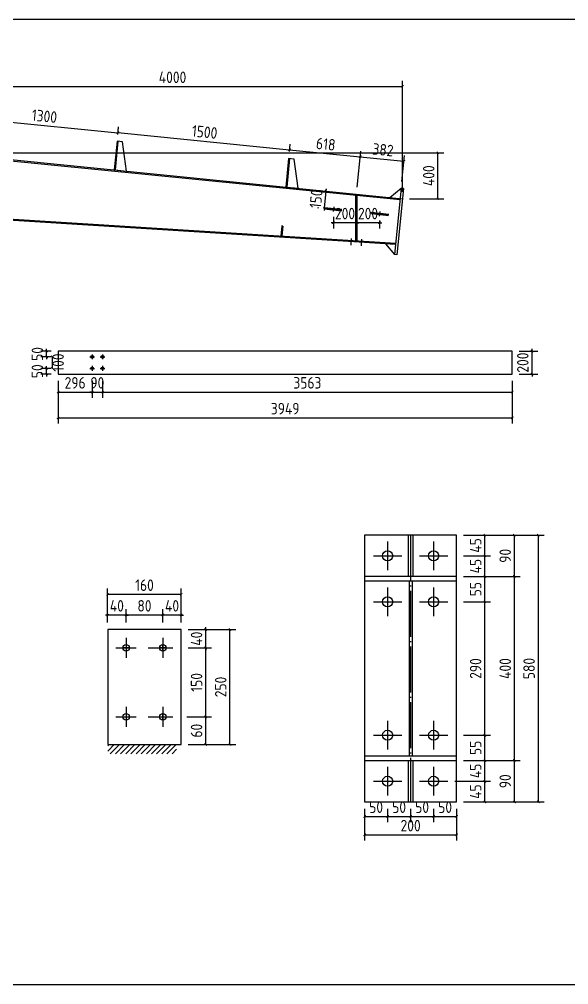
# Model space of a CAD drawing. Extents: x 810015 to 1451442, y -271755 to 145013.
# Drawn here: x 861945 to 885834, y -171646 to -129680 of the extents above; entities that cross this region are included whole.
import ezdxf

# ---------------------------------------------------------------- set-up
doc = ezdxf.new("R2010")
doc.units = 0
doc.header["$LTSCALE"] = 1000
doc.header["$MEASUREMENT"] = 0
doc.linetypes.add('DOTE', pattern=[2.42, 2, -0.2, 0.02, -0.2])
doc.layers.add('DOTE', color=1, linetype='Continuous')
doc.styles.get("Standard").update_dxf_attribs({"font": 'gbenor.shx', "bigfont": 'gbcbig.shx'})
doc.dimstyles.get("Standard").update_dxf_attribs({"dimscale": 100, "dimtxt": 2.5, "dimasz": 1, "dimexe": 2.5, "dimexo": 3, "dimgap": 1.5, "dimtad": 1, "dimdec": 0, "dimzin": 0, "dimdsep": 46, "dimtxsty": 'Standard', "dimblk": 'ARCHTICK', "dimcen": 0.09, "dimadec": 0, "dimazin": 0, "dimtfac": 1, "dimtdec": 0, "dimtix": 1, "dimtmove": 2, "dimatfit": 3, "dimfxl": 1, "dimtolj": 1, "dimtzin": 0, "dimarcsym": 0})

# ---------------------------------------------------------------- blocks, each defined once
blk = doc.blocks.new('_ArchTick')
at = {"color": 0, "linetype": 'ByBlock', "const_width": 0.4}
blk.add_lwpolyline([(-0.5, -0.5), (0.5, 0.5)], dxfattribs=at)
blk = doc.blocks.new('*D783')
at = {"color": 0, "lineweight": -2}
for p, q in [((859757, -134039), (859789, -133717)), ((859764, -133966), (866232, -134613)), ((866224, -134686), (866257, -134364))]:
    blk.add_line(p, q, dxfattribs=at)
at = {"layer": 'Defpoints', "color": 0}
for p in [(859727, -134337), (866232, -134613), (866195, -134984)]:
    blk.add_point(p, dxfattribs=at)
at = {"color": 0, "lineweight": -2, "xscale": 100, "yscale": 100, "zscale": 100}
for p, rotation in [((859764, -133966), 174.2894068628156), ((866232, -134613), 354.2894068628156)]:
    blk.add_blockref('_ArchTick', p, dxfattribs=dict(at, rotation=rotation))
at = {"color": 0, "insert": (863038, -133891), "char_height": 500, "attachment_point": 5, "rotation": 354.2894}
blk.add_mtext('\\A1;1300', dxfattribs=at)
blk = doc.blocks.new('*D799')
at = {"color": 0, "lineweight": -2}
for p, q in [((869287, -160004), (870302, -160004)), ((870052, -161204), (870052, -160004)), ((869287, -161204), (870302, -161204))]:
    blk.add_line(p, q, dxfattribs=at)
at = {"layer": 'Defpoints', "color": 0}
for p in [(868987, -160004), (870052, -160004), (868987, -161204)]:
    blk.add_point(p, dxfattribs=at)
at = {"color": 0, "lineweight": -2, "xscale": 100, "yscale": 100, "zscale": 100}
for p, rotation in [((870052, -160004), 90), ((870052, -161204), 270)]:
    blk.add_blockref('_ArchTick', p, dxfattribs=dict(at, rotation=rotation))
at = {"color": 0, "insert": (869652, -160604), "char_height": 500, "attachment_point": 5, "rotation": 90}
blk.add_mtext('\\A1;60', dxfattribs=at)
blk = doc.blocks.new('*D176')
at = {"color": 0, "lineweight": -2}
for p, q in [((869287, -157004), (870302, -157004)), ((870052, -160004), (870052, -157004)), ((869227, -160004), (870302, -160004))]:
    blk.add_line(p, q, dxfattribs=at)
at = {"layer": 'Defpoints', "color": 0}
for p in [(868987, -157004), (870052, -157004), (868927, -160004)]:
    blk.add_point(p, dxfattribs=at)
at = {"color": 0, "lineweight": -2, "xscale": 100, "yscale": 100, "zscale": 100}
for p, rotation in [((870052, -157004), 90), ((870052, -160004), 270)]:
    blk.add_blockref('_ArchTick', p, dxfattribs=dict(at, rotation=rotation))
at = {"color": 0, "insert": (869652, -158504), "char_height": 500, "attachment_point": 5, "rotation": 90}
blk.add_mtext('\\A1;150', dxfattribs=at)
blk = doc.blocks.new('*D800')
at = {"color": 0, "lineweight": -2}
for p, q in [((870052, -156204), (870052, -156104)), ((869287, -156204), (870302, -156204)), ((870052, -157004), (870052, -156204)), ((869287, -157004), (870302, -157004)), ((870052, -157004), (870052, -157104))]:
    blk.add_line(p, q, dxfattribs=at)
at = {"layer": 'Defpoints', "color": 0}
for p in [(868987, -156204), (870052, -156204), (868987, -157004)]:
    blk.add_point(p, dxfattribs=at)
at = {"color": 0, "lineweight": -2, "xscale": 100, "yscale": 100, "zscale": 100}
for p, rotation in [((870052, -156204), 270), ((870052, -157004), 90)]:
    blk.add_blockref('_ArchTick', p, dxfattribs=dict(at, rotation=rotation))
at = {"color": 0, "insert": (869652, -156604), "char_height": 500, "attachment_point": 5, "rotation": 90}
blk.add_mtext('\\A1;40', dxfattribs=at)
blk = doc.blocks.new('*D177')
at = {"color": 0, "lineweight": -2}
for p, q in [((868187, -155577), (868087, -155577)), ((868187, -155904), (868187, -155327)), ((868987, -155577), (868187, -155577)), ((868987, -155904), (868987, -155327)), ((868987, -155577), (869087, -155577))]:
    blk.add_line(p, q, dxfattribs=at)
at = {"layer": 'Defpoints', "color": 0}
for p in [(868187, -155577), (868187, -156204), (868987, -156204)]:
    blk.add_point(p, dxfattribs=at)
at = {"color": 0, "lineweight": -2, "xscale": 100, "yscale": 100, "zscale": 100}
blk.add_blockref('_ArchTick', (868187, -155577), dxfattribs=at)
at = {"color": 0, "lineweight": -2, "xscale": 100, "yscale": 100, "zscale": 100, "rotation": 180}
blk.add_blockref('_ArchTick', (868987, -155577), dxfattribs=at)
at = {"color": 0, "insert": (868587, -155177), "char_height": 500, "attachment_point": 5}
blk.add_mtext('\\A1;40', dxfattribs=at)
blk = doc.blocks.new('*D178')
at = {"color": 0, "lineweight": -2}
for p, q in [((866587, -155904), (866587, -155327)), ((868187, -155577), (866587, -155577)), ((868187, -155904), (868187, -155327))]:
    blk.add_line(p, q, dxfattribs=at)
at = {"layer": 'Defpoints', "color": 0}
for p in [(866587, -155577), (866587, -156204), (868187, -156204)]:
    blk.add_point(p, dxfattribs=at)
at = {"color": 0, "lineweight": -2, "xscale": 100, "yscale": 100, "zscale": 100, "rotation": 180}
blk.add_blockref('_ArchTick', (866587, -155577), dxfattribs=at)
at = {"color": 0, "lineweight": -2, "xscale": 100, "yscale": 100, "zscale": 100}
blk.add_blockref('_ArchTick', (868187, -155577), dxfattribs=at)
at = {"color": 0, "insert": (867387, -155177), "char_height": 500, "attachment_point": 5}
blk.add_mtext('\\A1;80', dxfattribs=at)
blk = doc.blocks.new('*D801')
at = {"color": 0, "lineweight": -2}
for p, q in [((865787, -155577), (865687, -155577)), ((865787, -155904), (865787, -155327)), ((866587, -155577), (865787, -155577)), ((866587, -155904), (866587, -155327)), ((866587, -155577), (866687, -155577))]:
    blk.add_line(p, q, dxfattribs=at)
at = {"layer": 'Defpoints', "color": 0}
for p in [(865787, -155577), (865787, -156204), (866587, -156204)]:
    blk.add_point(p, dxfattribs=at)
at = {"color": 0, "lineweight": -2, "xscale": 100, "yscale": 100, "zscale": 100}
blk.add_blockref('_ArchTick', (865787, -155577), dxfattribs=at)
at = {"color": 0, "lineweight": -2, "xscale": 100, "yscale": 100, "zscale": 100, "rotation": 180}
blk.add_blockref('_ArchTick', (866587, -155577), dxfattribs=at)
at = {"color": 0, "insert": (866187, -155177), "char_height": 500, "attachment_point": 5}
blk.add_mtext('\\A1;40', dxfattribs=at)
blk = doc.blocks.new('*D179')
at = {"color": 0, "lineweight": -2}
for p, q in [((869287, -156204), (871354, -156204)), ((871104, -161204), (871104, -156204)), ((869287, -161204), (871354, -161204))]:
    blk.add_line(p, q, dxfattribs=at)
at = {"layer": 'Defpoints', "color": 0}
for p in [(868987, -156204), (871104, -156204), (868987, -161204)]:
    blk.add_point(p, dxfattribs=at)
at = {"color": 0, "lineweight": -2, "xscale": 100, "yscale": 100, "zscale": 100}
for p, rotation in [((871104, -156204), 90), ((871104, -161204), 270)]:
    blk.add_blockref('_ArchTick', p, dxfattribs=dict(at, rotation=rotation))
at = {"color": 0, "insert": (870704, -158704), "char_height": 500, "attachment_point": 5, "rotation": 90}
blk.add_mtext('\\A1;250', dxfattribs=at)
blk = doc.blocks.new('*D180')
at = {"color": 0, "lineweight": -2}
for p, q in [((865787, -155904), (865787, -154430)), ((868987, -155904), (868987, -154430)), ((868987, -154680), (865787, -154680))]:
    blk.add_line(p, q, dxfattribs=at)
at = {"layer": 'Defpoints', "color": 0}
for p in [(865787, -154680), (865787, -156204), (868987, -156204)]:
    blk.add_point(p, dxfattribs=at)
at = {"color": 0, "lineweight": -2, "xscale": 100, "yscale": 100, "zscale": 100, "rotation": 180}
blk.add_blockref('_ArchTick', (865787, -154680), dxfattribs=at)
at = {"color": 0, "lineweight": -2, "xscale": 100, "yscale": 100, "zscale": 100}
blk.add_blockref('_ArchTick', (868987, -154680), dxfattribs=at)
at = {"color": 0, "insert": (867387, -154280), "char_height": 500, "attachment_point": 5}
blk.add_mtext('\\A1;160', dxfattribs=at)
blk = doc.blocks.new('*D802')
at = {"color": 0, "lineweight": -2}
for p, q in [((876961, -164002), (876961, -164581)), ((877961, -164002), (877961, -164581)), ((876961, -164331), (877961, -164331))]:
    blk.add_line(p, q, dxfattribs=at)
at = {"layer": 'Defpoints', "color": 0}
for p in [(876961, -163702), (877961, -163702), (877961, -164331)]:
    blk.add_point(p, dxfattribs=at)
at = {"color": 0, "lineweight": -2, "xscale": 100, "yscale": 100, "zscale": 100, "rotation": 180}
blk.add_blockref('_ArchTick', (876961, -164331), dxfattribs=at)
at = {"color": 0, "lineweight": -2, "xscale": 100, "yscale": 100, "zscale": 100}
blk.add_blockref('_ArchTick', (877961, -164331), dxfattribs=at)
at = {"color": 0, "insert": (877461, -163931), "char_height": 500, "attachment_point": 5}
blk.add_mtext('\\A1;50', dxfattribs=at)
blk = doc.blocks.new('*D803')
at = {"color": 0, "lineweight": -2}
for p, q in [((877961, -164002), (877961, -164581)), ((878961, -164002), (878961, -164581)), ((877961, -164331), (878961, -164331))]:
    blk.add_line(p, q, dxfattribs=at)
at = {"layer": 'Defpoints', "color": 0}
for p in [(877961, -163702), (878961, -163702), (878961, -164331)]:
    blk.add_point(p, dxfattribs=at)
at = {"color": 0, "lineweight": -2, "xscale": 100, "yscale": 100, "zscale": 100, "rotation": 180}
blk.add_blockref('_ArchTick', (877961, -164331), dxfattribs=at)
at = {"color": 0, "lineweight": -2, "xscale": 100, "yscale": 100, "zscale": 100}
blk.add_blockref('_ArchTick', (878961, -164331), dxfattribs=at)
at = {"color": 0, "insert": (878461, -163931), "char_height": 500, "attachment_point": 5}
blk.add_mtext('\\A1;50', dxfattribs=at)
blk = doc.blocks.new('*D804')
at = {"color": 0, "lineweight": -2}
for p, q in [((878961, -164002), (878961, -164581)), ((879961, -164002), (879961, -164581)), ((878961, -164331), (879961, -164331))]:
    blk.add_line(p, q, dxfattribs=at)
at = {"layer": 'Defpoints', "color": 0}
for p in [(878961, -163702), (879961, -163702), (879961, -164331)]:
    blk.add_point(p, dxfattribs=at)
at = {"color": 0, "lineweight": -2, "xscale": 100, "yscale": 100, "zscale": 100, "rotation": 180}
blk.add_blockref('_ArchTick', (878961, -164331), dxfattribs=at)
at = {"color": 0, "lineweight": -2, "xscale": 100, "yscale": 100, "zscale": 100}
blk.add_blockref('_ArchTick', (879961, -164331), dxfattribs=at)
at = {"color": 0, "insert": (879461, -163931), "char_height": 500, "attachment_point": 5}
blk.add_mtext('\\A1;50', dxfattribs=at)
blk = doc.blocks.new('*D805')
at = {"color": 0, "lineweight": -2}
for p, q in [((879961, -164002), (879961, -164581)), ((880961, -164002), (880961, -164581)), ((879961, -164331), (880961, -164331))]:
    blk.add_line(p, q, dxfattribs=at)
at = {"layer": 'Defpoints', "color": 0}
for p in [(879961, -163702), (880961, -163702), (880961, -164331)]:
    blk.add_point(p, dxfattribs=at)
at = {"color": 0, "lineweight": -2, "xscale": 100, "yscale": 100, "zscale": 100, "rotation": 180}
blk.add_blockref('_ArchTick', (879961, -164331), dxfattribs=at)
at = {"color": 0, "lineweight": -2, "xscale": 100, "yscale": 100, "zscale": 100}
blk.add_blockref('_ArchTick', (880961, -164331), dxfattribs=at)
at = {"color": 0, "insert": (880461, -163931), "char_height": 500, "attachment_point": 5}
blk.add_mtext('\\A1;50', dxfattribs=at)
blk = doc.blocks.new('*D181')
at = {"color": 0, "lineweight": -2}
for p, q in [((876961, -164002), (876961, -165381)), ((880961, -164002), (880961, -165381)), ((876961, -165131), (880961, -165131))]:
    blk.add_line(p, q, dxfattribs=at)
at = {"layer": 'Defpoints', "color": 0}
for p in [(876961, -163702), (880961, -163702), (880961, -165131)]:
    blk.add_point(p, dxfattribs=at)
at = {"color": 0, "lineweight": -2, "xscale": 100, "yscale": 100, "zscale": 100, "rotation": 180}
blk.add_blockref('_ArchTick', (876961, -165131), dxfattribs=at)
at = {"color": 0, "lineweight": -2, "xscale": 100, "yscale": 100, "zscale": 100}
blk.add_blockref('_ArchTick', (880961, -165131), dxfattribs=at)
at = {"color": 0, "insert": (878961, -164731), "char_height": 500, "attachment_point": 5}
blk.add_mtext('\\A1;200', dxfattribs=at)
blk = doc.blocks.new('*D806')
at = {"color": 0, "lineweight": -2}
for p, q in [((881261, -161902), (882439, -161902)), ((882189, -162802), (882189, -161902)), ((880881, -162802), (882439, -162802))]:
    blk.add_line(p, q, dxfattribs=at)
at = {"layer": 'Defpoints', "color": 0}
for p in [(880961, -161902), (882189, -161902), (880581, -162802)]:
    blk.add_point(p, dxfattribs=at)
at = {"color": 0, "lineweight": -2, "xscale": 100, "yscale": 100, "zscale": 100}
for p, rotation in [((882189, -161902), 90), ((882189, -162802), 270)]:
    blk.add_blockref('_ArchTick', p, dxfattribs=dict(at, rotation=rotation))
at = {"color": 0, "insert": (881789, -162352), "char_height": 500, "attachment_point": 5, "rotation": 90}
blk.add_mtext('\\A1;45', dxfattribs=at)
blk = doc.blocks.new('*D807')
at = {"color": 0, "lineweight": -2}
for p, q in [((881261, -160802), (882439, -160802)), ((882189, -161902), (882189, -160802)), ((881261, -161902), (882439, -161902))]:
    blk.add_line(p, q, dxfattribs=at)
at = {"layer": 'Defpoints', "color": 0}
for p in [(880961, -160802), (882189, -160802), (880961, -161902)]:
    blk.add_point(p, dxfattribs=at)
at = {"color": 0, "lineweight": -2, "xscale": 100, "yscale": 100, "zscale": 100}
for p, rotation in [((882189, -160802), 90), ((882189, -161902), 270)]:
    blk.add_blockref('_ArchTick', p, dxfattribs=dict(at, rotation=rotation))
at = {"color": 0, "insert": (881789, -161352), "char_height": 500, "attachment_point": 5, "rotation": 90}
blk.add_mtext('\\A1;55', dxfattribs=at)
blk = doc.blocks.new('*D182')
at = {"color": 0, "lineweight": -2}
for p, q in [((881261, -155002), (882439, -155002)), ((882189, -160802), (882189, -155002)), ((881261, -160802), (882439, -160802))]:
    blk.add_line(p, q, dxfattribs=at)
at = {"layer": 'Defpoints', "color": 0}
for p in [(880961, -155002), (882189, -155002), (880961, -160802)]:
    blk.add_point(p, dxfattribs=at)
at = {"color": 0, "lineweight": -2, "xscale": 100, "yscale": 100, "zscale": 100}
for p, rotation in [((882189, -155002), 90), ((882189, -160802), 270)]:
    blk.add_blockref('_ArchTick', p, dxfattribs=dict(at, rotation=rotation))
at = {"color": 0, "insert": (881789, -157902), "char_height": 500, "attachment_point": 5, "rotation": 90}
blk.add_mtext('\\A1;290', dxfattribs=at)
blk = doc.blocks.new('*D808')
at = {"color": 0, "lineweight": -2}
for p, q in [((881261, -153902), (882439, -153902)), ((882189, -155002), (882189, -153902)), ((881261, -155002), (882439, -155002))]:
    blk.add_line(p, q, dxfattribs=at)
at = {"layer": 'Defpoints', "color": 0}
for p in [(880961, -153902), (882189, -153902), (880961, -155002)]:
    blk.add_point(p, dxfattribs=at)
at = {"color": 0, "lineweight": -2, "xscale": 100, "yscale": 100, "zscale": 100}
for p, rotation in [((882189, -153902), 90), ((882189, -155002), 270)]:
    blk.add_blockref('_ArchTick', p, dxfattribs=dict(at, rotation=rotation))
at = {"color": 0, "insert": (881789, -154452), "char_height": 500, "attachment_point": 5, "rotation": 90}
blk.add_mtext('\\A1;55', dxfattribs=at)
blk = doc.blocks.new('*D809')
at = {"color": 0, "lineweight": -2}
for p, q in [((881261, -153002), (882439, -153002)), ((882189, -153902), (882189, -153002)), ((881261, -153902), (882439, -153902))]:
    blk.add_line(p, q, dxfattribs=at)
at = {"layer": 'Defpoints', "color": 0}
for p in [(880961, -153002), (882189, -153002), (880961, -153902)]:
    blk.add_point(p, dxfattribs=at)
at = {"color": 0, "lineweight": -2, "xscale": 100, "yscale": 100, "zscale": 100}
for p, rotation in [((882189, -153002), 90), ((882189, -153902), 270)]:
    blk.add_blockref('_ArchTick', p, dxfattribs=dict(at, rotation=rotation))
at = {"color": 0, "insert": (881789, -153452), "char_height": 500, "attachment_point": 5, "rotation": 90}
blk.add_mtext('\\A1;45', dxfattribs=at)
blk = doc.blocks.new('*D810')
at = {"color": 0, "lineweight": -2}
for p, q in [((881261, -152102), (882439, -152102)), ((882189, -153002), (882189, -152102)), ((881261, -153002), (882439, -153002))]:
    blk.add_line(p, q, dxfattribs=at)
at = {"layer": 'Defpoints', "color": 0}
for p in [(880961, -152102), (882189, -152102), (880961, -153002)]:
    blk.add_point(p, dxfattribs=at)
at = {"color": 0, "lineweight": -2, "xscale": 100, "yscale": 100, "zscale": 100}
for p, rotation in [((882189, -152102), 90), ((882189, -153002), 270)]:
    blk.add_blockref('_ArchTick', p, dxfattribs=dict(at, rotation=rotation))
at = {"color": 0, "insert": (881789, -152552), "char_height": 500, "attachment_point": 5, "rotation": 90}
blk.add_mtext('\\A1;45', dxfattribs=at)
blk = doc.blocks.new('*D183')
at = {"color": 0, "lineweight": -2}
for p, q in [((880881, -162802), (882439, -162802)), ((882189, -163702), (882189, -162802)), ((881261, -163702), (882439, -163702))]:
    blk.add_line(p, q, dxfattribs=at)
at = {"layer": 'Defpoints', "color": 0}
for p in [(880581, -162802), (882189, -162802), (880961, -163702)]:
    blk.add_point(p, dxfattribs=at)
at = {"color": 0, "lineweight": -2, "xscale": 100, "yscale": 100, "zscale": 100}
for p, rotation in [((882189, -162802), 90), ((882189, -163702), 270)]:
    blk.add_blockref('_ArchTick', p, dxfattribs=dict(at, rotation=rotation))
at = {"color": 0, "insert": (881789, -163252), "char_height": 500, "attachment_point": 5, "rotation": 90}
blk.add_mtext('\\A1;45', dxfattribs=at)
blk = doc.blocks.new('*D184')
at = {"color": 0, "lineweight": -2}
for p, q in [((881261, -161902), (883724, -161902)), ((883474, -163702), (883474, -161902)), ((881261, -163702), (883724, -163702))]:
    blk.add_line(p, q, dxfattribs=at)
at = {"layer": 'Defpoints', "color": 0}
for p in [(880961, -161902), (883474, -161902), (880961, -163702)]:
    blk.add_point(p, dxfattribs=at)
at = {"color": 0, "lineweight": -2, "xscale": 100, "yscale": 100, "zscale": 100}
for p, rotation in [((883474, -161902), 90), ((883474, -163702), 270)]:
    blk.add_blockref('_ArchTick', p, dxfattribs=dict(at, rotation=rotation))
at = {"color": 0, "insert": (883074, -162802), "char_height": 500, "attachment_point": 5, "rotation": 90}
blk.add_mtext('\\A1;90', dxfattribs=at)
blk = doc.blocks.new('*D185')
at = {"color": 0, "lineweight": -2}
for p, q in [((881261, -153902), (883724, -153902)), ((883474, -161902), (883474, -153902)), ((881261, -161902), (883724, -161902))]:
    blk.add_line(p, q, dxfattribs=at)
at = {"layer": 'Defpoints', "color": 0}
for p in [(880961, -153902), (883474, -153902), (880961, -161902)]:
    blk.add_point(p, dxfattribs=at)
at = {"color": 0, "lineweight": -2, "xscale": 100, "yscale": 100, "zscale": 100}
for p, rotation in [((883474, -153902), 90), ((883474, -161902), 270)]:
    blk.add_blockref('_ArchTick', p, dxfattribs=dict(at, rotation=rotation))
at = {"color": 0, "insert": (883074, -157902), "char_height": 500, "attachment_point": 5, "rotation": 90}
blk.add_mtext('\\A1;400', dxfattribs=at)
blk = doc.blocks.new('*D186')
at = {"color": 0, "lineweight": -2}
for p, q in [((881261, -152102), (883724, -152102)), ((883474, -153902), (883474, -152102)), ((881261, -153902), (883724, -153902))]:
    blk.add_line(p, q, dxfattribs=at)
at = {"layer": 'Defpoints', "color": 0}
for p in [(880961, -152102), (883474, -152102), (880961, -153902)]:
    blk.add_point(p, dxfattribs=at)
at = {"color": 0, "lineweight": -2, "xscale": 100, "yscale": 100, "zscale": 100}
for p, rotation in [((883474, -152102), 90), ((883474, -153902), 270)]:
    blk.add_blockref('_ArchTick', p, dxfattribs=dict(at, rotation=rotation))
at = {"color": 0, "insert": (883074, -153002), "char_height": 500, "attachment_point": 5, "rotation": 90}
blk.add_mtext('\\A1;90', dxfattribs=at)
blk = doc.blocks.new('*D814')
at = {"color": 0, "lineweight": -2}
for p, q in [((858608, -136154), (858608, -132350)), ((858608, -132600), (878608, -132600)), ((878608, -137181), (878608, -132350))]:
    blk.add_line(p, q, dxfattribs=at)
at = {"layer": 'Defpoints', "color": 0}
for p in [(878608, -132600), (858608, -136454), (878608, -137481)]:
    blk.add_point(p, dxfattribs=at)
at = {"color": 0, "lineweight": -2, "xscale": 100, "yscale": 100, "zscale": 100, "rotation": 180}
blk.add_blockref('_ArchTick', (858608, -132600), dxfattribs=at)
at = {"color": 0, "lineweight": -2, "xscale": 100, "yscale": 100, "zscale": 100}
blk.add_blockref('_ArchTick', (878608, -132600), dxfattribs=at)
at = {"color": 0, "insert": (868608, -132200), "char_height": 500, "attachment_point": 5}
blk.add_mtext('\\A1;4000', dxfattribs=at)
blk = doc.blocks.new('*D187')
at = {"color": 0, "lineweight": -2}
for p, q in [((858908, -135480), (880398, -135480)), ((880148, -137480), (880148, -135480)), ((878908, -137480), (880398, -137480))]:
    blk.add_line(p, q, dxfattribs=at)
at = {"layer": 'Defpoints', "color": 0}
for p in [(858608, -135480), (880148, -135480), (878608, -137480)]:
    blk.add_point(p, dxfattribs=at)
at = {"color": 0, "lineweight": -2, "xscale": 100, "yscale": 100, "zscale": 100}
for p, rotation in [((880148, -135480), 90), ((880148, -137480), 270)]:
    blk.add_blockref('_ArchTick', p, dxfattribs=dict(at, rotation=rotation))
at = {"color": 0, "insert": (879748, -136480), "char_height": 500, "attachment_point": 5, "rotation": 90}
blk.add_mtext('\\A1;400', dxfattribs=at)
blk = doc.blocks.new('*D822')
at = {"color": 0, "lineweight": -2}
for p, q in [((876608, -138426), (876608, -138774)), ((877608, -138426), (877608, -138774)), ((876608, -138524), (876508, -138524)), ((877608, -138524), (876608, -138524)), ((877608, -138524), (877708, -138524))]:
    blk.add_line(p, q, dxfattribs=at)
at = {"layer": 'Defpoints', "color": 0}
for p in [(876608, -138126), (877608, -138126), (876608, -138524)]:
    blk.add_point(p, dxfattribs=at)
at = {"color": 0, "lineweight": -2, "xscale": 100, "yscale": 100, "zscale": 100}
blk.add_blockref('_ArchTick', (876608, -138524), dxfattribs=at)
at = {"color": 0, "lineweight": -2, "xscale": 100, "yscale": 100, "zscale": 100, "rotation": 180}
blk.add_blockref('_ArchTick', (877608, -138524), dxfattribs=at)
at = {"color": 0, "insert": (877108, -138124), "char_height": 500, "attachment_point": 5}
blk.add_mtext('\\A1;200', dxfattribs=at)
blk = doc.blocks.new('*D823')
at = {"color": 0, "lineweight": -2}
for p, q in [((875608, -138261), (875608, -138774)), ((876608, -138426), (876608, -138774)), ((875608, -138524), (875508, -138524)), ((876608, -138524), (875608, -138524)), ((876608, -138524), (876708, -138524))]:
    blk.add_line(p, q, dxfattribs=at)
at = {"layer": 'Defpoints', "color": 0}
for p in [(875608, -137961), (876608, -138126), (875608, -138524)]:
    blk.add_point(p, dxfattribs=at)
at = {"color": 0, "lineweight": -2, "xscale": 100, "yscale": 100, "zscale": 100}
blk.add_blockref('_ArchTick', (875608, -138524), dxfattribs=at)
at = {"color": 0, "lineweight": -2, "xscale": 100, "yscale": 100, "zscale": 100, "rotation": 180}
blk.add_blockref('_ArchTick', (876608, -138524), dxfattribs=at)
at = {"color": 0, "insert": (876108, -138124), "char_height": 500, "attachment_point": 5}
blk.add_mtext('\\A1;200', dxfattribs=at)
blk = doc.blocks.new('*D824')
at = {"color": 0, "lineweight": -2}
for p, q in [((874987, -137118), (875037, -137123)), ((875211, -137895), (875286, -137148)), ((875286, -137148), (875296, -137049)), ((874913, -137865), (874962, -137870)), ((875211, -137895), (875201, -137994))]:
    blk.add_line(p, q, dxfattribs=at)
at = {"layer": 'Defpoints', "color": 0}
for p in [(875286, -137148), (875286, -137148), (875211, -137895)]:
    blk.add_point(p, dxfattribs=at)
at = {"color": 0, "lineweight": -2, "xscale": 100, "yscale": 100, "zscale": 100}
for p, rotation in [((875286, -137148), 264.2894068625028), ((875211, -137895), 84.28940686250282)]:
    blk.add_blockref('_ArchTick', p, dxfattribs=dict(at, rotation=rotation))
at = {"color": 0, "insert": (874851, -137482), "char_height": 500, "attachment_point": 5, "rotation": 84.2894}
blk.add_mtext('\\A1;150', dxfattribs=at)
blk = doc.blocks.new('*D196')
at = {"color": 0, "lineweight": -2}
for p, q in [((863633, -145403), (863633, -146133)), ((865113, -145403), (865113, -146133)), ((863633, -145883), (865113, -145883))]:
    blk.add_line(p, q, dxfattribs=at)
at = {"layer": 'Defpoints', "color": 0}
for p in [(863633, -145103), (865113, -145103), (865113, -145883)]:
    blk.add_point(p, dxfattribs=at)
at = {"color": 0, "lineweight": -2, "xscale": 100, "yscale": 100, "zscale": 100, "rotation": 180}
blk.add_blockref('_ArchTick', (863633, -145883), dxfattribs=at)
at = {"color": 0, "lineweight": -2, "xscale": 100, "yscale": 100, "zscale": 100}
blk.add_blockref('_ArchTick', (865113, -145883), dxfattribs=at)
at = {"color": 0, "insert": (864373, -145483), "char_height": 500, "attachment_point": 5}
blk.add_mtext('\\A1;296', dxfattribs=at)
blk = doc.blocks.new('*D197')
at = {"color": 0, "lineweight": -2}
for p, q in [((865113, -145403), (865113, -146133)), ((865563, -145403), (865563, -146133)), ((865113, -145883), (865013, -145883)), ((865113, -145883), (865563, -145883)), ((865563, -145883), (865663, -145883))]:
    blk.add_line(p, q, dxfattribs=at)
at = {"layer": 'Defpoints', "color": 0}
for p in [(865113, -145103), (865563, -145103), (865563, -145883)]:
    blk.add_point(p, dxfattribs=at)
at = {"color": 0, "lineweight": -2, "xscale": 100, "yscale": 100, "zscale": 100}
blk.add_blockref('_ArchTick', (865113, -145883), dxfattribs=at)
at = {"color": 0, "lineweight": -2, "xscale": 100, "yscale": 100, "zscale": 100, "rotation": 180}
blk.add_blockref('_ArchTick', (865563, -145883), dxfattribs=at)
at = {"color": 0, "insert": (865338, -145483), "char_height": 500, "attachment_point": 5}
blk.add_mtext('\\A1;90', dxfattribs=at)
blk = doc.blocks.new('*D835')
at = {"color": 0, "lineweight": -2}
for p, q in [((865563, -145403), (865563, -146133)), ((883378, -145403), (883378, -146133)), ((865563, -145883), (883378, -145883))]:
    blk.add_line(p, q, dxfattribs=at)
at = {"layer": 'Defpoints', "color": 0}
for p in [(865563, -145103), (883378, -145103), (883378, -145883)]:
    blk.add_point(p, dxfattribs=at)
at = {"color": 0, "lineweight": -2, "xscale": 100, "yscale": 100, "zscale": 100, "rotation": 180}
blk.add_blockref('_ArchTick', (865563, -145883), dxfattribs=at)
at = {"color": 0, "lineweight": -2, "xscale": 100, "yscale": 100, "zscale": 100}
blk.add_blockref('_ArchTick', (883378, -145883), dxfattribs=at)
at = {"color": 0, "insert": (874471, -145483), "char_height": 500, "attachment_point": 5}
blk.add_mtext('\\A1;3563', dxfattribs=at)
blk = doc.blocks.new('*D198')
at = {"color": 0, "lineweight": -2}
for p, q in [((863132, -144853), (863132, -144753)), ((863333, -144853), (862882, -144853)), ((863333, -145103), (862882, -145103)), ((863132, -145103), (863132, -144853)), ((863132, -145103), (863132, -145203))]:
    blk.add_line(p, q, dxfattribs=at)
at = {"layer": 'Defpoints', "color": 0}
for p in [(863132, -144853), (863633, -144853), (863633, -145103)]:
    blk.add_point(p, dxfattribs=at)
at = {"color": 0, "lineweight": -2, "xscale": 100, "yscale": 100, "zscale": 100}
for p, rotation in [((863132, -144853), 270), ((863132, -145103), 90)]:
    blk.add_blockref('_ArchTick', p, dxfattribs=dict(at, rotation=rotation))
at = {"color": 0, "insert": (862732, -144978), "char_height": 500, "attachment_point": 5, "rotation": 90}
blk.add_mtext('\\A1;50', dxfattribs=at)
blk = doc.blocks.new('*D199')
at = {"color": 0, "lineweight": -2}
for p, q in [((863333, -144353), (863133, -144353)), ((863383, -144853), (863383, -144353)), ((863083, -144853), (863133, -144853))]:
    blk.add_line(p, q, dxfattribs=at)
at = {"layer": 'Defpoints', "color": 0}
for p in [(863383, -144353), (863633, -144353), (863383, -144853)]:
    blk.add_point(p, dxfattribs=at)
at = {"color": 0, "lineweight": -2, "xscale": 100, "yscale": 100, "zscale": 100}
for p, rotation in [((863383, -144353), 90), ((863383, -144853), 270)]:
    blk.add_blockref('_ArchTick', p, dxfattribs=dict(at, rotation=rotation))
at = {"color": 0, "insert": (863633, -144603), "char_height": 500, "attachment_point": 5, "rotation": 90}
blk.add_mtext('\\A1;100', dxfattribs=at)
blk = doc.blocks.new('*D836')
at = {"color": 0, "lineweight": -2}
for p, q in [((863333, -144103), (862882, -144103)), ((863333, -144353), (862882, -144353)), ((863132, -144103), (863132, -144003)), ((863132, -144353), (863132, -144103)), ((863132, -144353), (863132, -144453))]:
    blk.add_line(p, q, dxfattribs=at)
at = {"layer": 'Defpoints', "color": 0}
for p in [(863132, -144103), (863633, -144103), (863633, -144353)]:
    blk.add_point(p, dxfattribs=at)
at = {"color": 0, "lineweight": -2, "xscale": 100, "yscale": 100, "zscale": 100}
for p, rotation in [((863132, -144103), 270), ((863132, -144353), 90)]:
    blk.add_blockref('_ArchTick', p, dxfattribs=dict(at, rotation=rotation))
at = {"color": 0, "insert": (862732, -144228), "char_height": 500, "attachment_point": 5, "rotation": 90}
blk.add_mtext('\\A1;50', dxfattribs=at)
blk = doc.blocks.new('*D200')
at = {"color": 0, "lineweight": -2}
for p, q in [((863633, -145403), (863633, -147254)), ((883378, -145403), (883378, -147254)), ((863633, -147004), (883378, -147004))]:
    blk.add_line(p, q, dxfattribs=at)
at = {"layer": 'Defpoints', "color": 0}
for p in [(863633, -145103), (883378, -145103), (883378, -147004)]:
    blk.add_point(p, dxfattribs=at)
at = {"color": 0, "lineweight": -2, "xscale": 100, "yscale": 100, "zscale": 100, "rotation": 180}
blk.add_blockref('_ArchTick', (863633, -147004), dxfattribs=at)
at = {"color": 0, "lineweight": -2, "xscale": 100, "yscale": 100, "zscale": 100}
blk.add_blockref('_ArchTick', (883378, -147004), dxfattribs=at)
at = {"color": 0, "insert": (873506, -146604), "char_height": 500, "attachment_point": 5}
blk.add_mtext('\\A1;3949', dxfattribs=at)
blk = doc.blocks.new('*D837')
at = {"color": 0, "lineweight": -2}
for p, q in [((883678, -144103), (884489, -144103)), ((884239, -144103), (884239, -144003)), ((884239, -145103), (884239, -144103)), ((883678, -145103), (884489, -145103)), ((884239, -145103), (884239, -145203))]:
    blk.add_line(p, q, dxfattribs=at)
at = {"layer": 'Defpoints', "color": 0}
for p in [(883378, -144103), (884239, -144103), (883378, -145103)]:
    blk.add_point(p, dxfattribs=at)
at = {"color": 0, "lineweight": -2, "xscale": 100, "yscale": 100, "zscale": 100}
for p, rotation in [((884239, -144103), 270), ((884239, -145103), 90)]:
    blk.add_blockref('_ArchTick', p, dxfattribs=dict(at, rotation=rotation))
at = {"color": 0, "insert": (883839, -144603), "char_height": 500, "attachment_point": 5, "rotation": 90}
blk.add_mtext('\\A1;200', dxfattribs=at)
blk = doc.blocks.new('*D250')
at = {"color": 0, "lineweight": -2}
for p, q in [((876637, -136982), (876795, -135407)), ((876770, -135656), (878671, -135846)), ((878583, -136724), (878696, -135598))]:
    blk.add_line(p, q, dxfattribs=at)
at = {"layer": 'Defpoints', "color": 0}
for p in [(878671, -135846), (878554, -137023), (876608, -137280)]:
    blk.add_point(p, dxfattribs=at)
at = {"color": 0, "lineweight": -2, "xscale": 100, "yscale": 100, "zscale": 100}
for p, rotation in [((876770, -135656), 174.2894068628426), ((878671, -135846), 354.2894068628426)]:
    blk.add_blockref('_ArchTick', p, dxfattribs=dict(at, rotation=rotation))
at = {"color": 0, "insert": (877760, -135353), "char_height": 500, "attachment_point": 5, "rotation": 354.2894}
blk.add_mtext('\\A1;382', dxfattribs=at)
blk = doc.blocks.new('*D1183')
at = {"color": 0, "lineweight": -2}
for p, q in [((866224, -134686), (866257, -134356)), ((866232, -134605), (873695, -135352)), ((873687, -135432), (873720, -135103))]:
    blk.add_line(p, q, dxfattribs=at)
at = {"layer": 'Defpoints', "color": 0}
for p in [(866195, -134984), (873695, -135352), (873657, -135730)]:
    blk.add_point(p, dxfattribs=at)
at = {"color": 0, "lineweight": -2, "xscale": 100, "yscale": 100, "zscale": 100}
for p, rotation in [((866232, -134605), 174.2894068625005), ((873695, -135352), 354.2894068625005)]:
    blk.add_blockref('_ArchTick', p, dxfattribs=dict(at, rotation=rotation))
at = {"color": 0, "insert": (870004, -134580), "char_height": 500, "attachment_point": 5, "rotation": 354.2894}
blk.add_mtext('\\A1;1500', dxfattribs=at)
blk = doc.blocks.new('*D1184')
at = {"color": 0, "lineweight": -2}
for p, q in [((873687, -135432), (873720, -135103)), ((873695, -135352), (876770, -135659)), ((876637, -136982), (876795, -135410))]:
    blk.add_line(p, q, dxfattribs=at)
at = {"layer": 'Defpoints', "color": 0}
for p in [(873657, -135730), (876770, -135659), (876608, -137280)]:
    blk.add_point(p, dxfattribs=at)
at = {"color": 0, "lineweight": -2, "xscale": 100, "yscale": 100, "zscale": 100}
for p, rotation in [((873695, -135352), 174.2894068628175), ((876770, -135659), 354.2894068628175)]:
    blk.add_blockref('_ArchTick', p, dxfattribs=dict(at, rotation=rotation))
at = {"color": 0, "insert": (875272, -135107), "char_height": 500, "attachment_point": 5, "rotation": 354.2894}
blk.add_mtext('\\A1;618', dxfattribs=at)
blk = doc.blocks.new('*D393')
at = {"color": 0, "lineweight": -2}
for p, q in [((881261, -152102), (884763, -152102)), ((884513, -152102), (884513, -163702)), ((881261, -163702), (884763, -163702))]:
    blk.add_line(p, q, dxfattribs=at)
at = {"layer": 'Defpoints', "color": 0}
for p in [(880961, -152102), (880961, -163702), (884513, -163702)]:
    blk.add_point(p, dxfattribs=at)
at = {"color": 0, "lineweight": -2, "xscale": 100, "yscale": 100, "zscale": 100}
for p, rotation in [((884513, -152102), 90), ((884513, -163702), 270)]:
    blk.add_blockref('_ArchTick', p, dxfattribs=dict(at, rotation=rotation))
at = {"color": 0, "insert": (884113, -157902), "char_height": 500, "attachment_point": 5, "rotation": 90}
blk.add_mtext('\\A1;580', dxfattribs=at)

msp = doc.modelspace()

# ---------------------------------------------------------------- hatches: boundary and pattern name
h = msp.add_hatch()
h.set_pattern_fill('ANSI31', color=2, scale=100, style=0)
h.set_pattern_definition([(45, (-1280252.7, 1754016.44), (-112.2532015, 112.2532015), [])])
h.paths.add_polyline_path([(868787.3, -161203.6), (865787.3, -161203.6), (865787.3, -161603.6), (868787.3, -161603.6)])

# ---------------------------------------------------------------- linework, layer by layer
at = {"color": 2}
for p, q in [((866194.6, -134984.2), (866070.3, -136226.8)), ((866234.4, -134988.2), (866110.1, -136230.8)), ((866433.4, -135008.1), (866194.6, -134984.2)), ((866607.6, -136280.5), (866433.4, -135008.1)), ((873657.3, -135730.5), (873533.1, -136973)), ((873657.3, -135730.5), (873533.1, -136973)), ((873697.1, -135734.5), (873572.9, -136977)), ((873896.1, -135754.4), (873657.3, -135730.5)), ((874070.4, -137026.8), (873896.1, -135754.4)), ((866110.1, -136230.8), (866607.6, -136280.5)), ((873572.9, -136977), (874070.4, -137026.8)), ((878061, -137425.8), (878553.5, -137022.8)), ((878553.5, -137022.8), (878264.9, -139908.5)), ((878653, -137032.8), (878364.4, -139918.4)), ((878653, -137032.8), (878553.5, -137022.8)), ((878608.2, -137480.6), (878607.5, -137480.5)), ((875208.3, -137924.5), (875214.2, -137864.8)), ((875208.3, -137924.5), (875957.5, -137999.4)), ((875214.2, -137864.8), (875960.5, -137939.4)), ((875618, -137829.8), (875597.1, -138038.7)), ((875954.5, -137999.1), (875960.5, -137939.4)), ((877618, -138029.8), (877597.1, -138238.7)), ((877254.5, -138129.1), (877260.5, -138069.4)), ((877254.5, -138129.1), (878000.8, -138203.7)), ((877257.5, -138069.1), (878006.8, -138144)), ((873364, -138663.7), (873319.2, -139111.8)), ((873364, -138663.7), (873319.2, -139111.8)), ((873403.7, -138669.2), (873359.2, -139114.3)), ((873403.7, -138669.2), (873364, -138663.7)), ((876373, -139503.4), (876391.7, -139204)), ((876822.1, -139531.6), (876840.8, -139232.1)), ((877863.9, -139436.5), (878264.9, -139908.5)), ((878364.4, -139918.4), (878264.9, -139908.5)), ((880960.9, -152102.3), (876960.9, -152102.3)), ((876960.9, -152102.3), (876960.9, -163702.3)), ((880960.9, -163702.3), (880960.9, -152102.3)), ((877960.9, -152382.3), (877960.9, -153622.3)), ((879960.9, -152382.3), (879960.9, -153622.3)), ((877340.9, -153002.3), (878580.9, -153002.3)), ((879340.9, -153002.3), (880580.9, -153002.3)), ((877960.9, -154382.3), (877960.9, -155622.3)), ((879960.9, -154382.3), (879960.9, -155622.3)), ((877340.9, -155002.3), (878580.9, -155002.3)), ((879340.9, -155002.3), (880580.9, -155002.3)), ((868987.3, -156203.6), (865787.3, -156203.6)), ((865787.3, -156203.6), (865787.3, -161203.6)), ((868987.3, -161203.6), (868987.3, -156203.6)), ((866587.3, -156563.6), (866587.3, -157443.6)), ((866587.3, -156863.6), (866587.3, -157003.6)), ((868187.3, -156563.6), (868187.3, -157443.6)), ((868187.3, -157143.6), (868187.3, -156863.6)), ((866147.3, -157003.6), (867027.3, -157003.6)), ((866727.3, -157003.6), (866447.3, -157003.6)), ((867547.3, -157003.6), (868627.3, -157003.6)), ((868327.3, -157003.6), (868047.3, -157003.6)), ((866587.3, -159563.6), (866587.3, -160443.6)), ((868187.3, -159563.6), (868187.3, -160443.6)), ((868187.3, -160143.6), (868187.3, -159863.6)), ((866147.3, -160003.6), (867027.3, -160003.6)), ((867547.3, -160003.6), (868627.3, -160003.6)), ((868187.3, -160003.6), (868327.3, -160003.6)), ((877960.9, -160182.3), (877960.9, -161422.3)), ((879960.9, -160182.3), (879960.9, -161422.3)), ((877340.9, -160802.3), (878580.9, -160802.3)), ((879340.9, -160802.3), (880580.9, -160802.3)), ((865787.3, -161203.6), (868987.3, -161203.6)), ((877960.9, -162182.3), (877960.9, -163422.3)), ((879960.9, -162182.3), (879960.9, -163422.3)), ((877340.9, -162802.3), (878580.9, -162802.3)), ((879340.9, -162802.3), (880580.9, -162802.3)), ((876960.9, -163702.3), (880960.9, -163702.3))]:
    msp.add_line(p, q, dxfattribs=at)
for p, q in [((858602.5, -135530.2), (878503.8, -137520.4)), ((858607.5, -135480.5), (878608.2, -137480.6)), ((866097, -135959.4), (866070.3, -136226.8)), ((873559.8, -136705.6), (873533.1, -136973)), ((878607.5, -137480.5), (878608.2, -137480.6)), ((875607.5, -137934.2), (875610.5, -137904.4)), ((876717.4, -139364.7), (858607.5, -138230.5)), ((876692.7, -139323.1), (858610, -138190.6)), ((877607.5, -138134.2), (877610.5, -138104.4)), ((876610, -139317.9), (876607.5, -139317.7)), ((878313.3, -139424.6), (876692.7, -139323.1)), ((878309.4, -139464.4), (876717.4, -139364.7)), ((863633, -144102.8), (863633, -145102.8)), ((883378, -144102.8), (863633, -144102.8)), ((865008, -144352.8), (865218, -144352.8)), ((865113, -144247.8), (865113, -144457.8)), ((865458, -144352.8), (865668, -144352.8)), ((865563, -144247.8), (865563, -144457.8)), ((883378, -145102.8), (883378, -144102.8)), ((865113, -144747.8), (865113, -144957.8)), ((865563, -144747.8), (865563, -144957.8)), ((863633, -145102.8), (883378, -145102.8)), ((865008, -144852.8), (865218, -144852.8)), ((865458, -144852.8), (865668, -144852.8))]:
    msp.add_line(p, q)
at = {"color": 1}
for p, q in [((875211.2, -137894.6), (875957.5, -137969.2)), ((877257.5, -138099.2), (878003.8, -138173.9))]:
    msp.add_line(p, q, dxfattribs=at)
at = {"color": 2, "linetype": 'DOTE'}
for p, q in [((878860.9, -152102.3), (878860.9, -153902.3)), ((879060.9, -152102.3), (879060.9, -153902.3)), ((878860.9, -161902.3), (878860.9, -163702.3)), ((879060.9, -161902.3), (879060.9, -163702.3))]:
    msp.add_line(p, q, dxfattribs=at)
at = {"color": 1, "linetype": 'DOTE'}
msp.add_line((878960.9, -152102.3), (878960.9, -163702.3), dxfattribs=at)
at = {"color": 4}
for p, q in [((880960.9, -153902.3), (876960.9, -153902.3)), ((880960.9, -154102.3), (876960.9, -154102.3)), ((878900.9, -154102.3), (878900.9, -161702.3)), ((879020.9, -154102.3), (879020.9, -161702.3)), ((876960.9, -161702.3), (880960.9, -161702.3)), ((876960.9, -161902.3), (880960.9, -161902.3))]:
    msp.add_line(p, q, dxfattribs=at)
msp.add_lwpolyline([(833592.3, -129680.4), (888193.4, -129680.4), (888193.4, -171645.6), (833592.3, -171645.6)], close=True)
for centre in [(865113, -144352.8), (865563, -144352.8), (865113, -144852.8), (865563, -144852.8)]:
    msp.add_circle(centre, 55)
at = {"color": 2}
for centre, radius in [((877960.9, -153002.3), 220), ((879960.9, -153002.3), 220), ((877960.9, -155002.3), 220), ((879960.9, -155002.3), 220), ((866587.3, -157003.6), 140), ((868187.3, -157003.6), 140), ((866587.3, -160003.6), 140), ((868187.3, -160003.6), 140), ((877960.9, -160802.3), 220), ((879960.9, -160802.3), 220), ((877960.9, -162802.3), 220), ((879960.9, -162802.3), 220)]:
    msp.add_circle(centre, radius, dxfattribs=at)
at = {"layer": 'DOTE', "color": 0, "linetype": 'DOTE'}
for p, q in [((876582.5, -139316.2), (876582.5, -137329.2)), ((876632.5, -139319.3), (876632.5, -137333.2))]:
    msp.add_line(p, q, dxfattribs=at)
at = {"layer": 'DOTE', "linetype": 'DOTE'}
for p, q in [((876607.5, -139317.7), (876607.5, -137329.2)), ((875607.5, -137964.4), (875607.5, -137904.1)), ((877607.5, -138164.4), (877607.5, -138104.1))]:
    msp.add_line(p, q, dxfattribs=at)

# ---------------------------------------------------------------- dimensions: what is measured, and where the dimension line sits
at = {"color": 3}
for base, p1, p2, override, picture, middle in [((878608.2, -132599.5), (858607.5, -136453.7), (878608.2, -137480.6), {"dimtxt": 5, "dimlfac": 0.2}, '*D814', (868607.9, -132199.5)), ((865113, -145883.3), (863633, -145102.8), (865113, -145102.8), {"dimtxt": 5, "dimlfac": 0.2}, '*D196', (864373, -145483.3)), ((883378, -147003.9), (863633, -145102.8), (883378, -145102.8), {"dimtxt": 5, "dimlfac": 0.2}, '*D200', (873505.5, -146603.9)), ((865563, -145883.3), (865113, -145102.8), (865563, -145102.8), {"dimtxt": 5, "dimlfac": 0.2}, '*D197', (865338, -145483.3)), ((883378, -145883.3), (865563, -145102.8), (883378, -145102.8), {"dimtxt": 5, "dimlfac": 0.2}, '*D835', (874470.5, -145483.3)), ((865787.3, -154680.1), (868987.3, -156203.6), (865787.3, -156203.6), {"dimtxt": 5, "dimlfac": 0.05}, '*D180', (867387.3, -154280.1)), ((865787.3, -155577.1), (866587.3, -156203.6), (865787.3, -156203.6), {"dimtxt": 5, "dimlfac": 0.05}, '*D801', (866187.3, -155177.1)), ((866587.3, -155577.1), (868187.3, -156203.6), (866587.3, -156203.6), {"dimtxt": 5, "dimlfac": 0.05}, '*D178', (867387.3, -155177.1)), ((868187.3, -155577.1), (868987.3, -156203.6), (868187.3, -156203.6), {"dimtxt": 5, "dimlfac": 0.05}, '*D177', (868587.3, -155177.1)), ((877960.9, -164330.8), (876960.9, -163702.3), (877960.9, -163702.3), {"dimtxt": 5, "dimlfac": 0.05}, '*D802', (877460.9, -163930.8)), ((878960.9, -164330.8), (877960.9, -163702.3), (878960.9, -163702.3), {"dimtxt": 5, "dimlfac": 0.05}, '*D803', (878460.9, -163930.8)), ((879960.9, -164330.8), (878960.9, -163702.3), (879960.9, -163702.3), {"dimtxt": 5, "dimlfac": 0.05}, '*D804', (879460.9, -163930.8)), ((880960.9, -164330.8), (879960.9, -163702.3), (880960.9, -163702.3), {"dimtxt": 5, "dimlfac": 0.05}, '*D805', (880460.9, -163930.8)), ((880960.9, -165130.8), (876960.9, -163702.3), (880960.9, -163702.3), {"dimtxt": 5, "dimlfac": 0.05}, '*D181', (878960.9, -164730.8))]:
    dim = msp.add_linear_dim(base=base, p1=p1, p2=p2, dimstyle='Standard', override=override, dxfattribs=at)
    dim.commit()
    dim.dimension.update_dxf_attribs({"geometry": picture, "text_midpoint": middle})
for base, p1, p2, angle, override, picture, middle in [((866231.7, -134612.6), (859726.8, -134337.4), (866194.6, -134984.2), 174.28941, {"dimtxt": 5, "dimlfac": 0.2}, '*D783', (863037.7, -133891.2)), ((876769.7, -135658.9), (873657.3, -135730.5), (876607.5, -137280.5), 174.28941, {"dimtxt": 5, "dimlfac": 0.2}, '*D1184', (875272.3, -135107.2)), ((878671.2, -135846.3), (876607.5, -137280.5), (878553.5, -137022.8), 174.28941, {"dimtxt": 5, "dimlfac": 0.2}, '*D250', (877760.4, -135353.3)), ((880147.7, -135480.5), (878607.5, -137480.5), (858607.5, -135480.5), 90, {"dimtxt": 5, "dimlfac": 0.2}, '*D187', (879747.7, -136480.5)), ((875607.5, -138523.9), (876607.5, -138125.6), (875607.5, -137960.8), 180, {"dimtxt": 5, "dimlfac": 0.2}, '*D823', (876107.5, -138123.9)), ((876607.5, -138523.9), (877607.5, -138125.6), (876607.5, -138125.6), 180, {"dimtxt": 5, "dimlfac": 0.2}, '*D822', (877107.5, -138123.9)), ((863132, -144102.8), (863633, -144352.8), (863633, -144102.8), 90, {"dimtxt": 5, "dimlfac": 0.2}, '*D836', (862732, -144227.8)), ((863132, -144852.8), (863633, -145102.8), (863633, -144852.8), 90, {"dimtxt": 5, "dimlfac": 0.2}, '*D198', (862732, -144977.8)), ((882188.9, -152102.3), (880960.9, -153002.3), (880960.9, -152102.3), 90, {"dimtxt": 5, "dimlfac": 0.05}, '*D810', (881788.9, -152552.3)), ((883474.4, -152102.3), (880960.9, -153902.3), (880960.9, -152102.3), 90, {"dimtxt": 5, "dimlfac": 0.05}, '*D186', (883074.4, -153002.3)), ((884512.9, -163702.3), (880960.9, -152102.3), (880960.9, -163702.3), 90, {"dimtxt": 5, "dimlfac": 0.05}, '*D393', (884112.9, -157902.3)), ((882188.9, -153002.3), (880960.9, -153902.3), (880960.9, -153002.3), 90, {"dimtxt": 5, "dimlfac": 0.05}, '*D809', (881788.9, -153452.3)), ((882188.9, -153902.3), (880960.9, -155002.3), (880960.9, -153902.3), 90, {"dimtxt": 5, "dimlfac": 0.05}, '*D808', (881788.9, -154452.3)), ((883474.4, -153902.3), (880960.9, -161902.3), (880960.9, -153902.3), 90, {"dimtxt": 5, "dimlfac": 0.05}, '*D185', (883074.4, -157902.3)), ((882188.9, -155002.3), (880960.9, -160802.3), (880960.9, -155002.3), 90, {"dimtxt": 5, "dimlfac": 0.05}, '*D182', (881788.9, -157902.3)), ((870051.8, -156203.6), (868987.3, -157003.6), (868987.3, -156203.6), 90, {"dimtxt": 5, "dimlfac": 0.05}, '*D800', (869651.8, -156603.6)), ((871103.8, -156203.6), (868987.3, -161203.6), (868987.3, -156203.6), 90, {"dimtxt": 5, "dimlfac": 0.05}, '*D179', (870703.8, -158703.6)), ((870051.8, -157003.6), (868927.3, -160003.6), (868987.3, -157003.6), 90, {"dimtxt": 5, "dimlfac": 0.05}, '*D176', (869651.8, -158503.6)), ((870051.8, -160003.6), (868987.3, -161203.6), (868987.3, -160003.6), 90, {"dimtxt": 5, "dimlfac": 0.05}, '*D799', (869651.8, -160603.6)), ((882188.9, -160802.3), (880960.9, -161902.3), (880960.9, -160802.3), 90, {"dimtxt": 5, "dimlfac": 0.05}, '*D807', (881788.9, -161352.3)), ((882188.9, -161902.3), (880580.9, -162802.3), (880960.9, -161902.3), 90, {"dimtxt": 5, "dimlfac": 0.05}, '*D806', (881788.9, -162352.3)), ((883474.4, -161902.3), (880960.9, -163702.3), (880960.9, -161902.3), 90, {"dimtxt": 5, "dimlfac": 0.05}, '*D184', (883074.4, -162802.3)), ((882188.9, -162802.3), (880960.9, -163702.3), (880580.9, -162802.3), 90, {"dimtxt": 5, "dimlfac": 0.05}, '*D183', (881788.9, -163252.3))]:
    dim = msp.add_linear_dim(base=base, p1=p1, p2=p2, angle=angle, dimstyle='Standard', override=override, dxfattribs=at)
    dim.commit()
    dim.dimension.update_dxf_attribs({"geometry": picture, "text_midpoint": middle})
for p1, p2, distance, picture, middle in [((866194.6, -134984.2), (873657.3, -135730.5), 380.9, '*D1183', (870003.6, -134580.4)), ((875211.2, -137894.6), (875285.9, -137148.3), 0, '*D824', (874850.5, -137481.7)), ((883378, -145102.8), (883378, -144102.8), -861.2, '*D837', (883839.2, -144602.8))]:
    dim = msp.add_aligned_dim(p1=p1, p2=p2, distance=distance, dimstyle='Standard', override={"dimtxt": 5, "dimlfac": 0.2}, dxfattribs=at)
    dim.commit()
    dim.dimension.update_dxf_attribs({"geometry": picture, "text_midpoint": middle})
dim = msp.add_linear_dim(base=(863383, -144352.8), p1=(863383, -144852.8), p2=(863633, -144352.8), angle=90, dimstyle='Standard', override={"dimtxt": 5, "dimlfac": 0.2}, dxfattribs=at)
dim.commit()
dim.dimension.update_dxf_attribs({"geometry": '*D199', "text_midpoint": (863633, -144602.8), "dimtype": 160})

doc.saveas('drawing.dxf')
